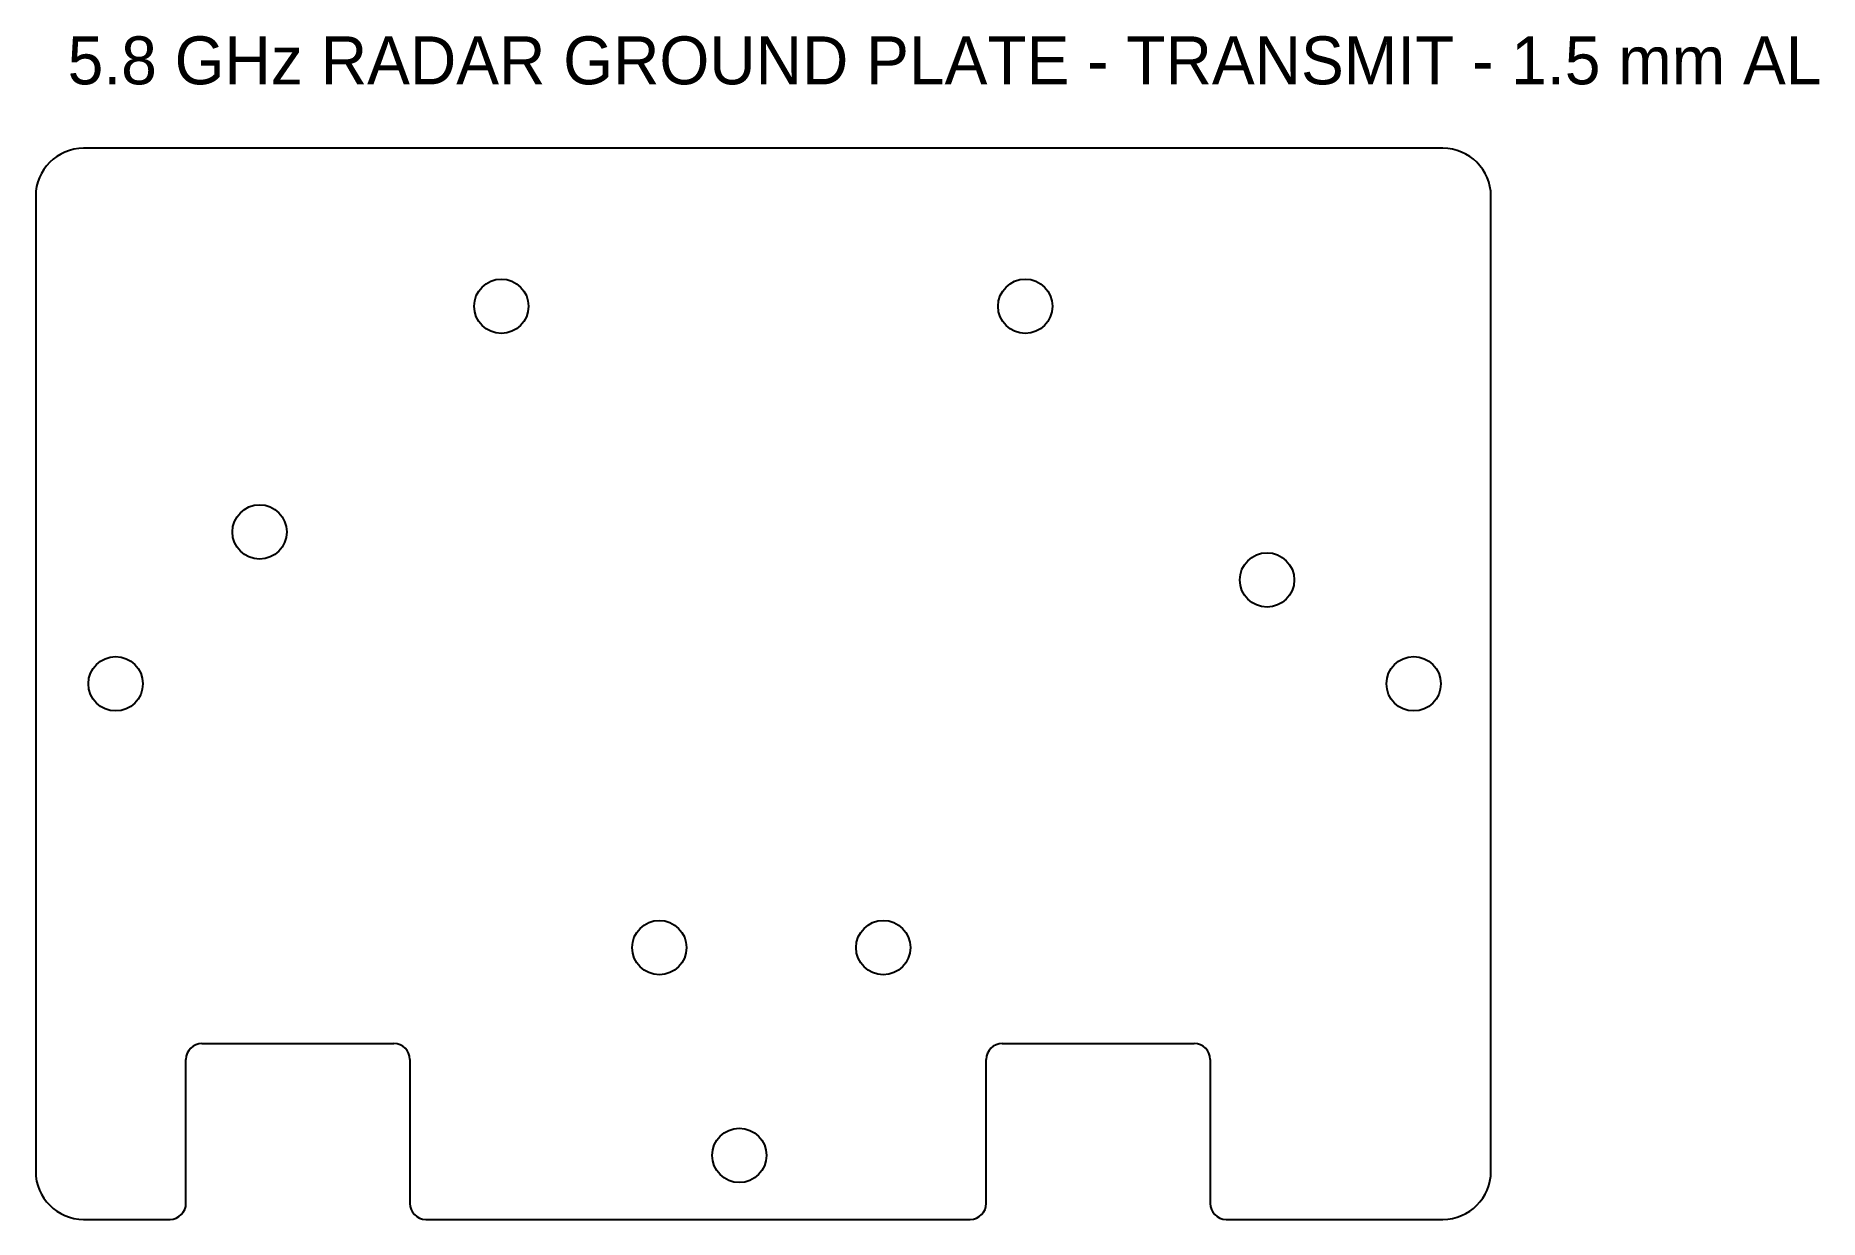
# Model space of a CAD drawing. Header units: metres. Extents: x 0 to 112, y 0 to 74.
import ezdxf

# ---------------------------------------------------------------- set-up
doc = ezdxf.new("R2010")
doc.units = ezdxf.units.M

msp = doc.modelspace()

# ---------------------------------------------------------------- linework, layer by layer
at = {"layer": 'CUT'}
for p, q in [((88, 67), (3, 67)), ((0, 64), (0, 3)), ((91, 3), (91, 64)), ((10.4, 11), (22.4, 11)), ((60.4439, 11), (72.4439, 11)), ((9.4, 1), (9.4, 10)), ((23.4, 10), (23.4, 1)), ((59.4439, 1), (59.4439, 10)), ((73.4439, 10), (73.4439, 1)), ((3, 0), (8.4, 0)), ((24.4, 0), (58.4439, 0)), ((74.4439, 0), (88, 0))]:
    msp.add_line(p, q, dxfattribs=at)
for centre in [(29.12, 57.1185), (61.88, 57.1185), (14, 43), (77, 40), (5, 33.5), (86.171, 33.5), (39, 17), (53, 17), (44, 4)]:
    msp.add_circle(centre, 1.7, dxfattribs=at)
for centre, radius, start, end in [((3, 64), 3, 90, 180), ((88, 64), 3, 0, 90), ((10.4, 10), 1, 90, 180), ((22.4, 10), 1, 0, 90), ((60.4439, 10), 1, 90, 180), ((72.4439, 10), 1, 0, 90), ((3, 3), 3, 180, -90), ((88, 3), 3, -90, 0), ((8.4, 1), 1, -90, 0), ((24.4, 1), 1, 180, -90), ((58.4439, 1), 1, -90, 0), ((74.4439, 1), 1, 180, -90)]:
    msp.add_arc(centre, radius, start, end, dxfattribs=at)

# ---------------------------------------------------------------- texts
at = {"layer": 'NOTE'}
msp.add_text('5.8 GHz RADAR GROUND PLATE - TRANSMIT - 1.5 mm AL', height=3, dxfattribs=at).set_placement((2, 71))

doc.saveas('drawing.dxf')
